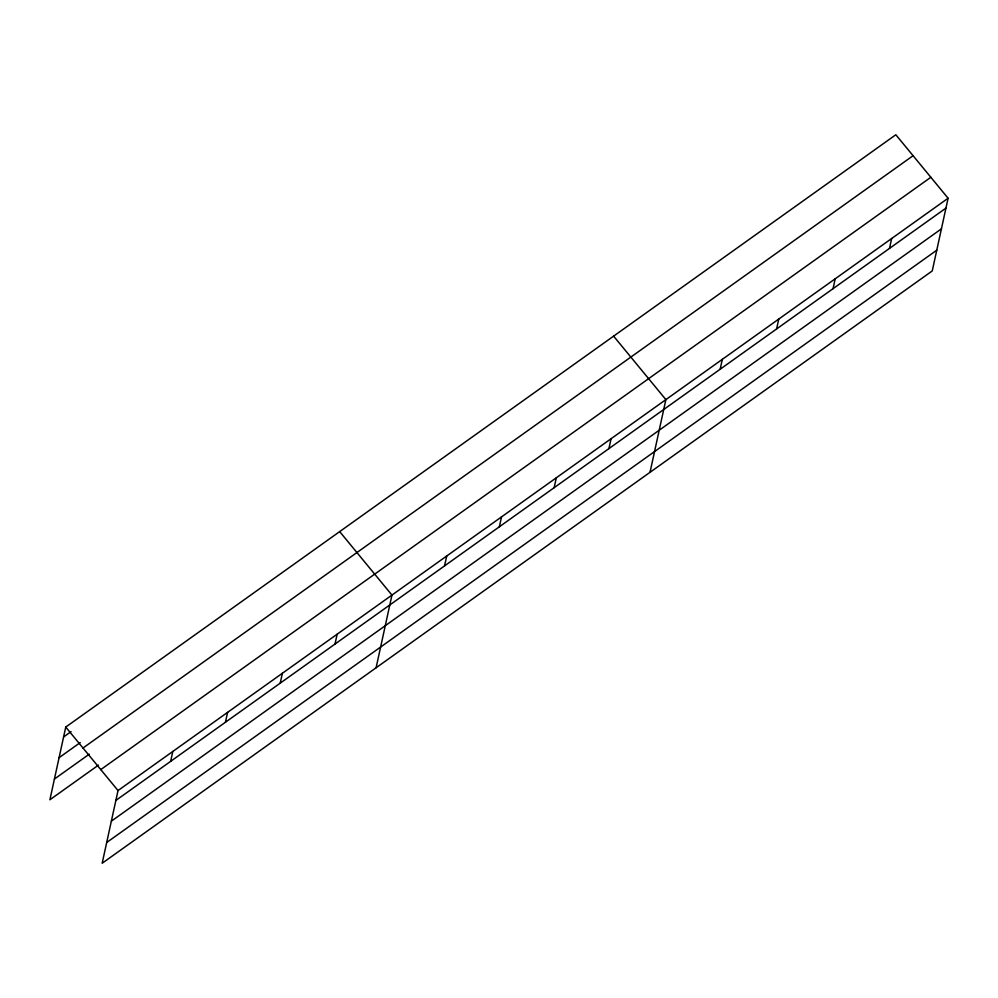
<?xml version="1.0" encoding="UTF-8"?>
<svg xmlns="http://www.w3.org/2000/svg" width="998" height="998" viewBox="0 0 998 998"><rect width="100%" height="100%" fill="white"/><g stroke="black" fill="none" stroke-linecap="round" stroke-linejoin="round"><path stroke-width="1.5" d="M948.1 198.24L118.026 790.553L102.17 863.245L932.244 270.932L948.1 198.24L895.83 134.755L65.756 727.068L49.9 799.76L98.465 765.117M170.646 761.349L172.804 751.457M225.436 722.253L227.594 712.372M280.226 683.156L282.372 673.276M335.004 644.072L337.162 634.179M376.096 667.787L391.952 595.095L339.682 531.61M444.572 565.878L446.73 555.998M499.362 526.782L501.52 516.902M554.152 487.698L556.298 477.805M608.93 448.601L611.088 438.721M650.022 472.316L665.878 399.624L613.608 336.139M720.169 369.235L722.315 359.342M776.606 328.953L778.764 319.073M833.056 288.672L835.214 278.791M889.505 248.402L891.651 238.51M63.598 736.948L71.07 731.621M59.082 757.682L80.239 742.574M82.996 748.026L913.083 155.7M54.416 779.039L89.284 754.164M100.773 769.608L930.847 177.282M115.868 800.433L945.942 208.12M111.352 821.167L941.426 228.841M106.686 842.524L936.773 250.199M65.756 727.068L118.026 790.553"/></g></svg>
